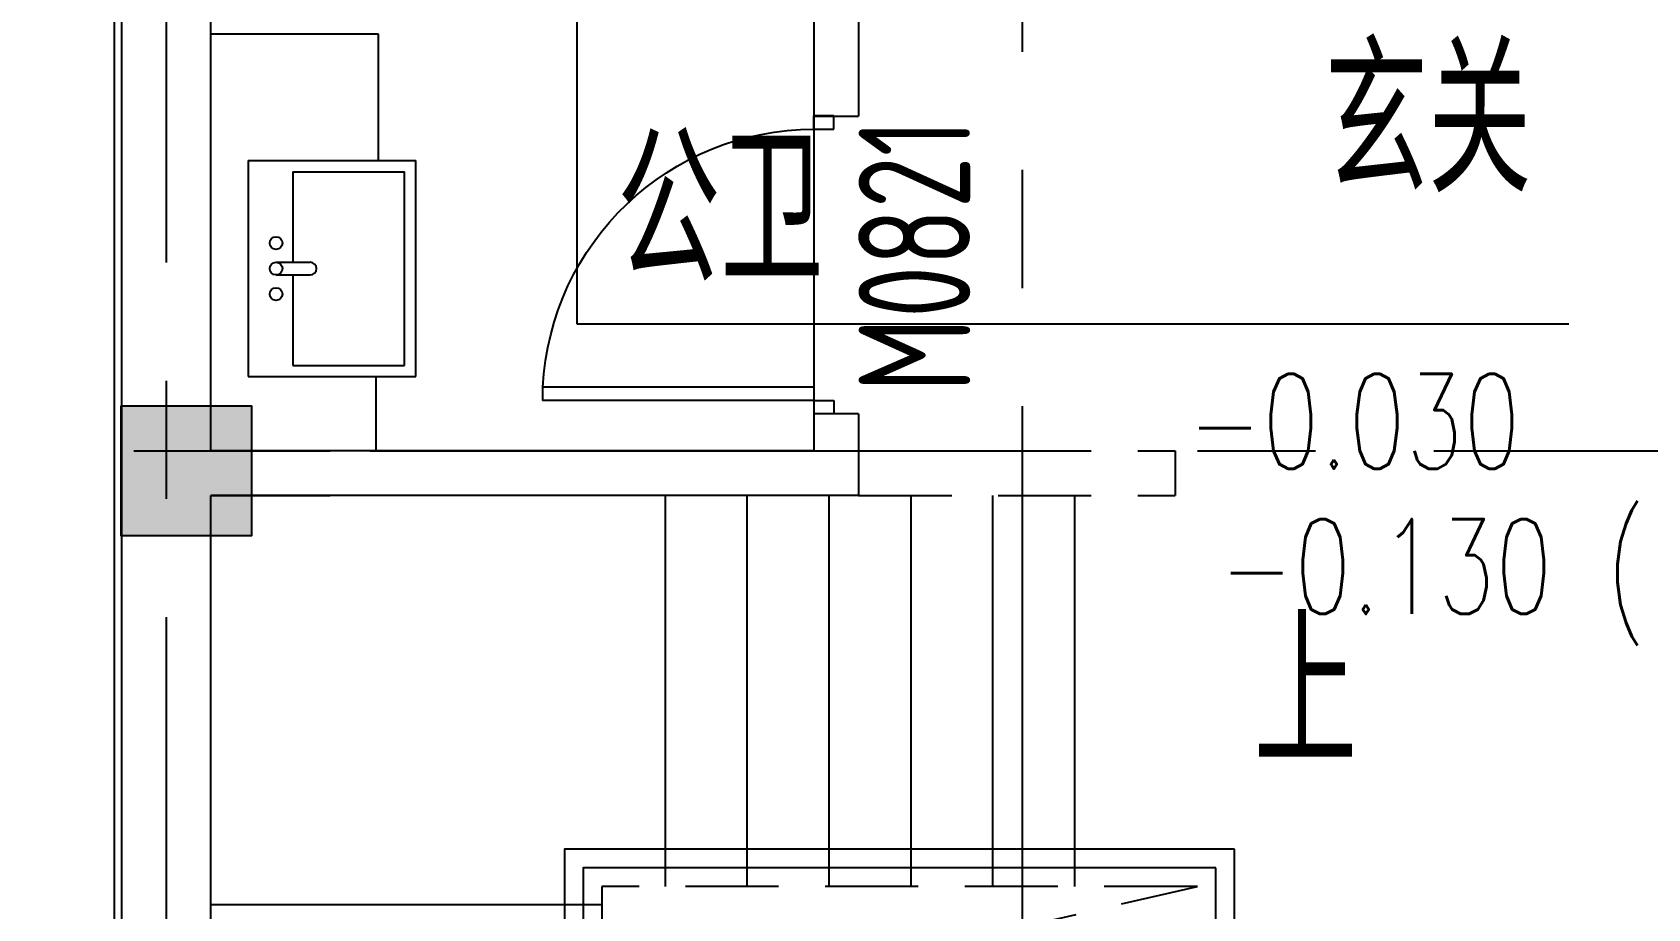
# Model space of a CAD drawing. Extents: x 296441 to 853063, y 459050 to 1117990.
# Drawn here: x 658138 to 662478, y 736783 to 739137 of the extents above; entities that cross this region are included whole.
import ezdxf

# ---------------------------------------------------------------- set-up
doc = ezdxf.new("R2010")
doc.units = 0
doc.header["$LTSCALE"] = 1000
for name, pattern in [('14-GRID$0$CENTER2', [28.575, 19.05, -3.175, 3.175, -3.175]), ('DZ-3-PLAN-FL01$0$DASHED2', [0.375, 0.25, -0.125]), ('E1-FL01$0$HIDDEN', [0.375, 0.25, -0.125])]:
    doc.linetypes.add(name, pattern=pattern)
for name, color, linetype in [('0-COL', 50, 'Continuous'), ('0-COL-H1', 170, 'Continuous'), ('14-GRID$0$G-GRID', 9, '14-GRID$0$CENTER2'), ('DIM_ELEV', 3, 'Continuous'), ('DIM_SYMB', 3, 'Continuous'), ('DZ-3-PLAN-FL01$0$A-WALL', 1, 'Continuous'), ('DZ-3-TEXT-FL01$0$A-ROOM-IDEN', 4, 'Continuous'), ('DZ-PLAN-MAIN-FL01$0$A-WIND-IDEN', 33, 'Continuous'), ('E1-FL01$0$A-FIXT', 162, 'Continuous'), ('E1-FL01$0$A-HOLE', 211, 'Continuous'), ('E1-FL01$0$A-HRAL', 5, 'Continuous'), ('E1-FL01$0$A-STRS', 4, 'Continuous'), ('E1-FL03$0$A-STRS', 4, 'Continuous'), ('E2-E3-FL01$0$A-WALL', 1, 'Continuous'), ('E2-E3-FL01$0$E1-FL01$0$A-DOOR', 4, 'Continuous'), ('E2-E3-FL01$0$E1-FL01$0$A-FLOR', 23, 'Continuous'), ('E2-E3-FL01$0$E1-FL01$0$A-WALL', 1, 'Continuous'), ('E2-E3-FL01$0$E1-FL01$0$A-WALL-FNSH', 6, 'Continuous'), ('PUB_TEXT', 7, 'Continuous'), ('WALL', 242, 'Continuous')]:
    doc.layers.add(name, color=color, linetype=linetype)
doc.styles.add('_TCH_DIM', font='SIMPLEX', dxfattribs={"bigfont": 'GBCBIG'})
doc.styles.get("Standard").update_dxf_attribs({"font": 'gbenor.shx', "bigfont": 'gbcbig.shx'})

# ---------------------------------------------------------------- blocks, each defined once
blk = doc.blocks.new('20200415132855')
at = {"layer": 'DIM_ELEV'}
for p, q in [((860385.3, 255715.7), (860385.3, 254630.2)), ((860385.3, 254630.2), (863050.6, 254630.2))]:
    blk.add_line(p, q, dxfattribs=at)
at = {"layer": 'DZ-3-TEXT-FL01$0$A-ROOM-IDEN'}
for s, height, p in [('玄关', 385.82, (862394.8, 254982.7)), ('公卫', 385.82, (860493.4, 254742.6)), ('上', 385.8, (862204.4, 253444.4))]:
    blk.add_text(s, height=height, dxfattribs=at).set_placement(p)
at = {"layer": 'DZ-PLAN-MAIN-FL01$0$A-WIND-IDEN', "width": 0.8}
blk.add_text('M0821', height=300, rotation=90, dxfattribs=at).set_placement((861442.5, 254446.1))
at = {"layer": 'PUB_TEXT', "style": '_TCH_DIM', "width": 0.705882}
for s, p in [('-0.030', (862026.3, 254240.2)), ('(', (863150.6, 253850.2)), ('-0.130', (862112, 253850.2))]:
    blk.add_text(s, height=255, dxfattribs=at).set_placement(p)
blk = doc.blocks.new('9.6N一层')
at = {"layer": 'E2-E3-FL01$0$E1-FL01$0$A-WALL'}
blk.add_line((695501.5, 218433.4), (695501.5, 212643.4), dxfattribs=at)
at = {"layer": 'E2-E3-FL01$0$E1-FL01$0$A-WALL-FNSH'}
blk.add_lwpolyline([(697041.5, 215973.4), (697041.5, 218683.4), (695791.5, 218683.4), (695791.5, 218413.4), (695521.5, 218413.4), (695521.5, 212663.4)], dxfattribs=at)
blk = doc.blocks.new('E2-E3-FL01$0$E1-FL01$0$M1')
for p, q in [((-153.2, 60), (-153.2, 880)), ((-153.2, 880), (-113.2, 880)), ((-113.2, 60), (-113.2, 880)), ((-933.2, 60), (-973.2, 60)), ((-973.2, 0), (-973.2, 60)), ((-933.2, 60), (-933.2, 0)), ((-153.2, 60), (-113.2, 60)), ((-113.2, 60), (-73.2, 60)), ((-113.2, 60), (-113.2, 0)), ((-73.2, 0), (-73.2, 60)), ((-933.2, 0), (-973.2, 0)), ((-113.2, 0), (-73.2, 0))]:
    blk.add_line(p, q)
blk.add_arc((-113.2, 60), 820, 92.796, 180)
blk = doc.blocks.new('E1-FL01$0$B1 PLAN 1$0$SDFGSDFGSD')
for p, q in [((63782.4, 91478.7), (63782.4, 91028.7)), ((64362.4, 91478.7), (63782.4, 91478.7)), ((64362.4, 91478.7), (64362.4, 91028.7)), ((64055.2, 91403.7), (64055.2, 91312.3)), ((64089.5, 91403.7), (64089.5, 91312.3)), ((63812.4, 91358.7), (63812.4, 91058.7)), ((64055.2, 91358.7), (63812.4, 91358.7)), ((64332.4, 91358.7), (64089.5, 91358.7)), ((64332.4, 91358.7), (64332.4, 91058.7)), ((63812.4, 91058.7), (64332.4, 91058.7)), ((63782.4, 91028.7), (64362.4, 91028.7))]:
    blk.add_line(p, q)
for centre in [(64003.8, 91403.7), (64072.4, 91403.7), (64141, 91403.7)]:
    blk.add_circle(centre, 17.1)
blk.add_arc((64072.4, 91312.3), 17.1, 180, 0)
blk = doc.blocks.new('20200415113150')
at = {"layer": 'DIM_SYMB'}
blk.add_lwpolyline([(702311.5, 216078.4, 0, 0, 0), (704336.5, 216078.4, 0, 0, 0), (704336.5, 215298.4, 80, 0, 0), (704336.5, 214998.4, 0, 0, 0)], format="xyseb", dxfattribs=at)
at = {"layer": 'DZ-3-PLAN-FL01$0$A-WALL', "color": 33, "linetype": 'DZ-3-PLAN-FL01$0$DASHED2'}
for p, q in [((703121.5, 216723.4), (702271.5, 216723.4)), ((702271.5, 216723.4), (702271.5, 216603.4)), ((703121.5, 216603.4), (702271.5, 216603.4))]:
    blk.add_line(p, q, dxfattribs=at)
at = {"layer": 'E1-FL01$0$A-FIXT'}
for p, q in [((704411.5, 217503.4), (704411.5, 217843.4)), ((704411.5, 217843.4), (704861.5, 217843.4)), ((704418.1, 216723.4), (704418.1, 216923.4))]:
    blk.add_line(p, q, dxfattribs=at)
at = {"layer": 'E1-FL01$0$A-HOLE', "linetype": 'E1-FL01$0$HIDDEN'}
blk.add_lwpolyline([(702211.5, 215553.4), (703811.5, 215553.4), (703811.5, 213693.4), (702211.5, 213693.4)], close=True, dxfattribs=at)
blk.add_lwpolyline([(703811.5, 213693.4), (703511.5, 215253.4), (702211.5, 215553.4)], dxfattribs=at)
at = {"layer": 'E1-FL01$0$A-HRAL'}
for points in [[(702111.5, 215653.4), (703911.5, 215653.4), (703911.5, 213593.4), (702111.5, 213593.4)], [(702161.5, 215603.4), (703861.5, 215603.4), (703861.5, 213643.4), (702161.5, 213643.4)]]:
    blk.add_lwpolyline(points, close=True, dxfattribs=at)
at = {"layer": 'E1-FL01$0$A-STRS', "ltscale": 0.1}
blk.add_line((702541.5, 216603.4), (702541.5, 215553.4), dxfattribs=at)
at = {"layer": 'E1-FL03$0$A-STRS', "ltscale": 0.1}
for p, q in [((702761.5, 216603.4), (702761.5, 215553.4)), ((702981.5, 216603.4), (702981.5, 215553.4)), ((703201.5, 216603.4), (703201.5, 215553.4)), ((703421.5, 216603.4), (703421.5, 215553.4)), ((703641.5, 216603.4), (703641.5, 215553.4)), ((703811.5, 215503.4), (704861.5, 215503.4))]:
    blk.add_line(p, q, dxfattribs=at)
at = {"layer": 'E2-E3-FL01$0$A-WALL'}
for p, q in [((704861.5, 216723.4), (704541.5, 216723.4)), ((704861.5, 216603.4), (704541.5, 216603.4))]:
    blk.add_line(p, q, dxfattribs=at)
for points in [[(704861.5, 216723.4), (704861.5, 218703.4)], [(704531.5, 212643.4), (704861.5, 212643.4), (704861.5, 216603.4)]]:
    blk.add_lwpolyline(points, dxfattribs=at)
at = {"layer": 'E2-E3-FL01$0$E1-FL01$0$A-FLOR'}
blk.add_line((703241.5, 217623.4), (703241.5, 216823.4), dxfattribs=at)
at = {"layer": 'E2-E3-FL01$0$E1-FL01$0$A-WALL'}
for p, q in [((703241.5, 218703.4), (703241.5, 217623.4)), ((704861.5, 216723.4), (704861.5, 218703.4)), ((703121.5, 216823.4), (703121.5, 216603.4)), ((703121.5, 216823.4), (703241.5, 216823.4)), ((703241.5, 216823.4), (703241.5, 216723.4)), ((703241.5, 216723.4), (704861.5, 216723.4)), ((703121.5, 216603.4), (704861.5, 216603.4)), ((704861.5, 212643.4), (704861.5, 216603.4))]:
    blk.add_line(p, q, dxfattribs=at)
at = {"layer": 'WALL'}
for p in [(703121.5, 218703.4), (703241.5, 217623.4)]:
    blk.add_line(p, (703121.5, 217623.4), dxfattribs=at)
at = {"layer": 'E1-FL01$0$A-FIXT', "extrusion": (0, 0, -1), "zscale": -1, "rotation": 90}
blk.add_blockref('E1-FL01$0$B1 PLAN 1$0$SDFGSDFGSD', (-613282.8, 153141), dxfattribs=at)
at = {"layer": 'E2-E3-FL01$0$E1-FL01$0$A-DOOR', "xscale": 0.8888888889923692, "yscale": 0.8888888889923692, "zscale": 0.8888888889923692, "rotation": 270}
blk.add_blockref('E2-E3-FL01$0$E1-FL01$0$M1', (703188.2, 216758.4), dxfattribs=at)
blk = doc.blocks.new('A$C38AD7E8D')
at = {"layer": '0-COL', "color": 6}
blk.add_lwpolyline([(49680, -1980), (50030, -1980), (50030, -2330), (49680, -2330)], close=True, dxfattribs=at)
blk.add_lwpolyline([(49680, -1980), (50030, -1980), (50030, -2330), (49680, -2330)], close=True, dxfattribs=at)
at = {"layer": '0-COL-H1', "color": 254}
blk.add_solid([(50030, -2330), (50030, -1980), (49680, -2330), (49680, -1980)], dxfattribs=at)
blk.add_solid([(50030, -2330), (50030, -1980), (49680, -2330), (49680, -1980)], dxfattribs=at)

msp = doc.modelspace()

# ---------------------------------------------------------------- linework, layer by layer
at = {"layer": '14-GRID$0$G-GRID', "color": 8, "ltscale": 0.1}
for p, q in [((658498.5, 748996.4), (658498.5, 716237.9)), ((660798.5, 730512.6), (660798.5, 748996.4)), ((621898.5, 738012.6), (674432.5, 738012.6))]:
    msp.add_line(p, q, dxfattribs=at)

# ---------------------------------------------------------------- block references
for name, p in [('20200415132855', (-200784.3, 483724.4)), ('A$C38AD7E8D', (608697, 740114.1, -13.6))]:
    msp.add_blockref(name, p)
at = {"layer": 'DIM_ELEV', "xscale": -1}
for name, p in [('20200415113150', (1363480, 521289.2)), ('9.6N一层', (1353880, 521289.2))]:
    msp.add_blockref(name, p, dxfattribs=at)

doc.saveas('drawing.dxf')
